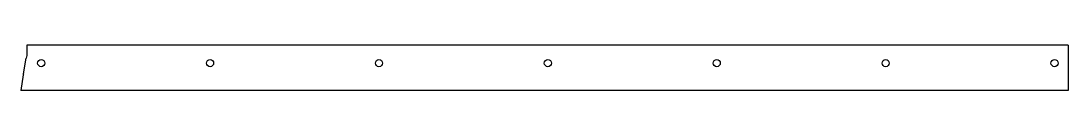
# Model space of a CAD drawing. Header units: millimetres. Extents: x -775 to 775, y -38 to 29.
import ezdxf

# ---------------------------------------------------------------- set-up
doc = ezdxf.new("R2010")
doc.units = ezdxf.units.MM

msp = doc.modelspace()

# ---------------------------------------------------------------- linework, layer by layer
at = {"color": 7, "linetype": 'Continuous', "lineweight": 25}
for p, q in [((775, 28.9), (-766.2, 28.9)), ((-766.2, 28.9), (-766.2, 13.9)), ((775, 28.9), (775, -38.3)), ((-771.2, -13.4), (-767.1, 9.9)), ((-766.2, 13.9), (-767.1, 9.9)), ((-771.7, -15), (-775, -38.3)), ((-771.2, -13.4), (-771.7, -15)), ((775, -38.3), (-775, -38.3))]:
    msp.add_line(p, q, dxfattribs=at)
for centre in [(-745, 2.5), (-495, 2.5), (-245, 2.5), (5, 2.5), (255, 2.5), (505, 2.5), (755, 2.5)]:
    msp.add_circle(centre, 5.25, dxfattribs=at)

doc.saveas('drawing.dxf')
